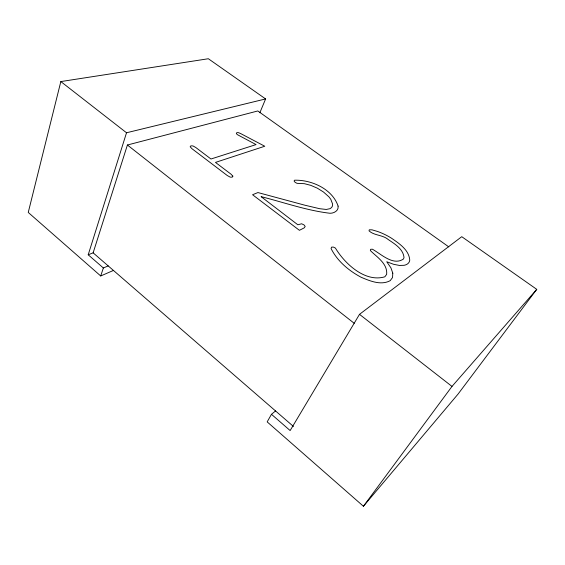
<?xml version="1.0" encoding="UTF-8"?>
<svg xmlns="http://www.w3.org/2000/svg" width="565" height="565" viewBox="0 0 565 565"><rect width="100%" height="100%" fill="white"/><g stroke="black" fill="none" stroke-linecap="round" stroke-linejoin="round"><path stroke-width="0.85" d="M259.844 112.76L265.606 98.946L208.351 58.739L60.829 81.572L28.25 212.44L100.711 275.96L113.636 270.36M108.219 265.91L103.36 267.972L88.211 254.787L126.518 132.768L265.606 98.946M88.211 254.787L93.133 252.838L127.408 145.007L257.802 110.959L448.78 246.884M100.711 275.96L103.36 267.972M271.468 414.3L267.174 421.886L363.429 506.261L458.053 394.08L536.75 289.344L461.753 236.686L359.502 314.345L290.142 430.558L271.468 414.3L275.558 410.953M363.429 506.261L451.993 386.418L536.75 289.344M60.829 81.572L126.518 132.768M359.502 314.345L451.993 386.418M127.408 145.007L354.22 323.307M93.133 252.838L293.468 426.476M338.103 206.105C338.823 210.696 334.007 213.344 330.017 213.273C306.52 210.491 283.955 202.418 261.072 196.634L297.847 224.785L301.632 223.775L303.97 224.884L305.199 226.473L304.175 227.886L299.415 230.315L252.569 194.734L257.93 192.559L304.846 205.201L319.712 208.718L326.302 209.453L330.052 208.662L331.627 207.496L332.474 205.964L332.601 204.05L330.786 199.311L328.95 196.874L323.484 192.008L317.318 188.166L310.708 185.327L304.365 183.681L297.07 183.343L295.184 182.389L294.09 181.082L294.513 180.207C311.534 179.705 332.418 188.985 338.103 206.105M392.795 273.163L392.527 277.549L390.196 280.671C380.98 285.657 369.969 281.01 361.134 277.26C348.831 270.734 337.418 261.2 331.097 248.607L331.507 247.159L333.279 247.053L335.398 248.042C344.756 263.7 365.131 282.712 384.836 276.801L386.637 274.399C387.802 263.7 376.961 257.174 370.336 250.542L370.612 249.299L372.384 249.2C381.163 254.031 393.212 266.179 403.53 258.961L404.017 257.379C403.029 248.854 394.836 244.009 388.388 239.652C382.858 234.736 374.192 235.725 369.037 230.852L369.263 229.807L372.003 229.835L377.561 231.473A34.762 16.781 29.6 0 1 391.609 238.275C399.25 243.572 408.982 249.914 409.759 260.084A22.275 10.636 29.8 0 1 404.137 265.303L399.427 265.444L393.551 264.286L386.735 261.743L390.909 267.803L392.795 273.163M232.858 176.146L232.215 177.177L230.16 177.12L227.271 175.524L191.867 148.637L190.172 146.759L190.892 145.834L192.983 145.94L195.765 147.486L210.978 159.005L256.058 144.591L237.187 134.555L236.311 133.404L236.876 132.606L238.487 132.648L240.803 133.651L264.773 146.243L215.47 162.409L231.021 174.182L232.858 176.146"/></g></svg>
